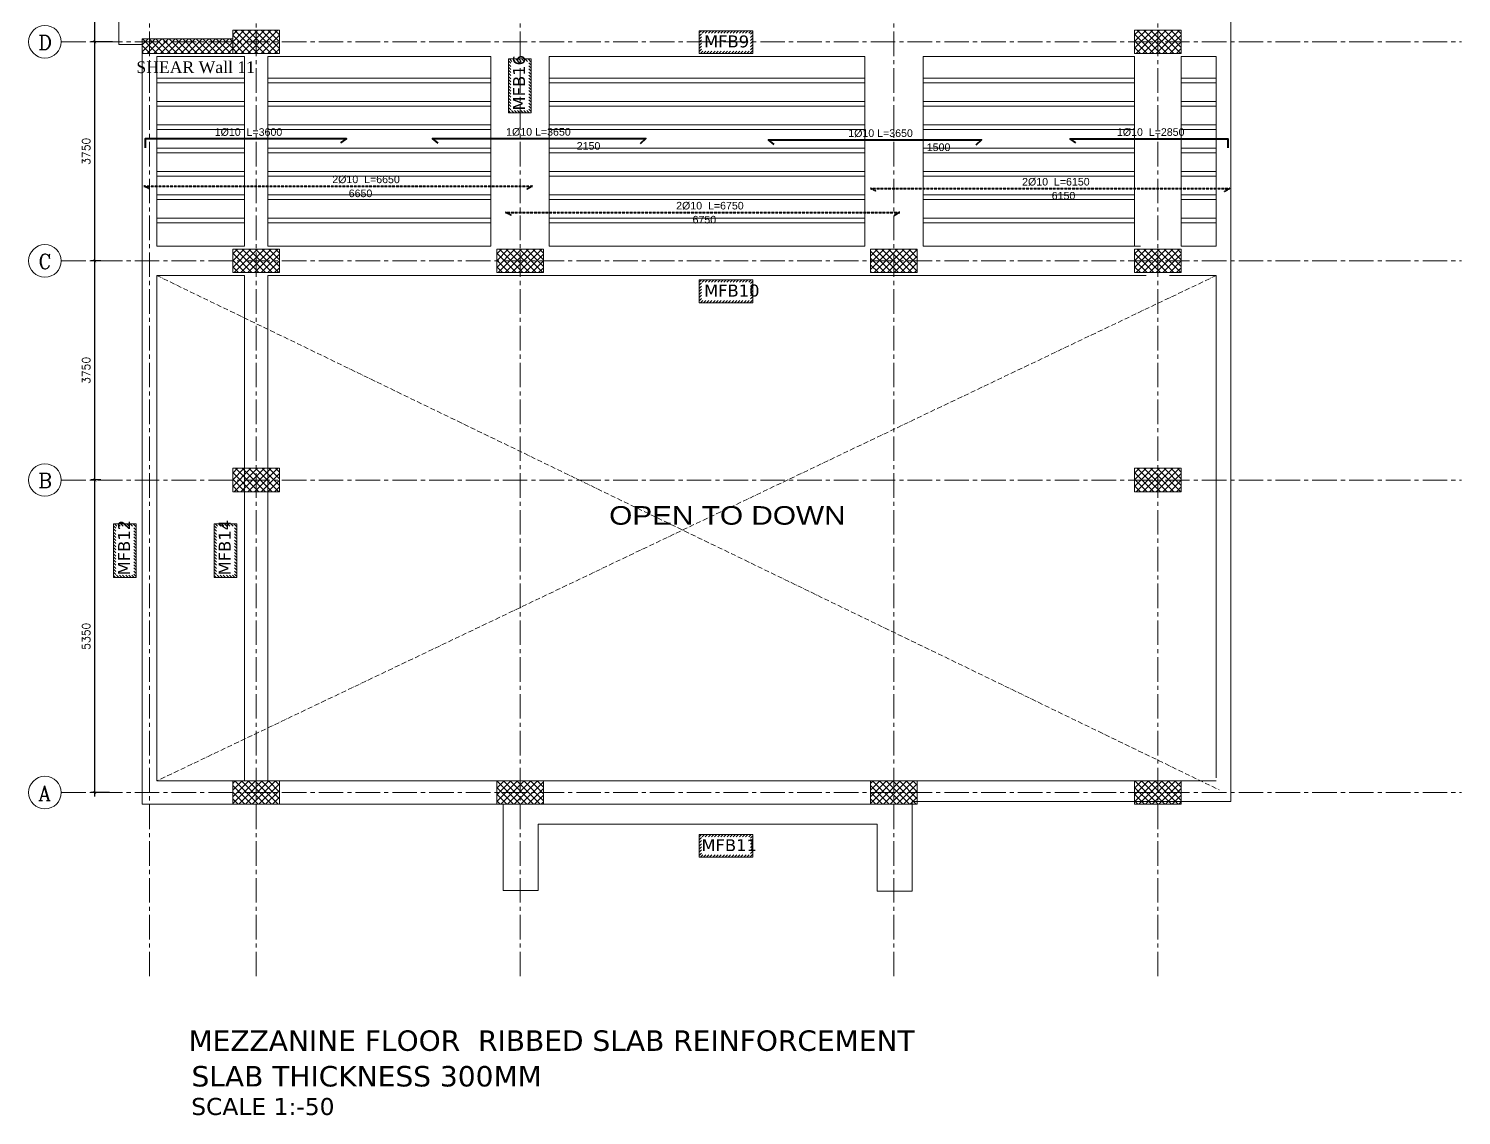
# Model space of a CAD drawing. Header units: inches. Extents: x -26151 to 62940, y -10194 to 246332.
# Drawn here: x 7579 to 10032, y 116364 to 118224 of the extents above; entities that cross this region are included whole.
import ezdxf

# ---------------------------------------------------------------- set-up
doc = ezdxf.new("R2010")
doc.units = ezdxf.units.IN
doc.header["$LTSCALE"] = 0.7
doc.header["$MEASUREMENT"] = 0
for name, pattern in [('ACAD_ISO10W100', [18, 12, -3, 0, -3]), ('CENTER2', [1.125, 0.75, -0.125, 0.125, -0.125]), ('DASHED2', [0.375, 0.25, -0.125])]:
    doc.linetypes.add(name, pattern=pattern)
doc.layers.get('0').update_dxf_attribs({"lineweight": 13})
doc.layers.get('Defpoints').update_dxf_attribs({"lineweight": 5})
for name, color, linetype, lineweight in [('A-text function', 30, 'Continuous', 20), ('axis', 254, 'ACAD_ISO10W100', 9), ('BEAM', 5, 'Continuous', 0), ('COLUMN', 4, 'Continuous', 20), ('dim', 1, 'Continuous', 25), ('hach', 9, 'Continuous', 9), ('hach 1', 254, 'Continuous', 9), ('hatch', 9, 'Continuous', 9), ('TEXT', 3, 'Continuous', 25), ('top renforcment', 7, 'Continuous', 40)]:
    doc.layers.add(name, color=color, linetype=linetype, lineweight=lineweight)
doc.styles.add('100', font='romans.shx', dxfattribs={"height": 13.5})
doc.styles.add('ARIAL', font='BOD_CR.TTF', dxfattribs={"width": 1.2})
doc.styles.add('GENERATED_STYLE_4', font='verdanai.ttf')
doc.styles.add('QW', font='times.ttf', dxfattribs={"height": 15})
doc.styles.add('romanc', font='verdana.ttf', dxfattribs={"height": 250})
doc.styles.get("Standard").update_dxf_attribs({"font": 'arial.ttf', "height": 13})
doc.dimstyles.new('abr100', dxfattribs={"dimtxt": 15, "dimasz": 5, "dimexe": 7, "dimexo": 7, "dimgap": 8, "dimtad": 1, "dimdec": 0, "dimlfac": 10, "dimzin": 4, "dimdsep": 46, "dimtxsty": '100', "dimblk": 'ARCHTICK', "dimcen": 0.09, "dimdle": 7, "dimclrd": 1, "dimclre": 8, "dimclrt": 2, "dimadec": 0, "dimazin": 1, "dimtfac": 1, "dimtdec": 0, "dimtix": 1, "dimtofl": 0, "dimtmove": 0, "dimatfit": 3, "dimldrblk": 'ARCHTICK', "dimfxl": 0, "dimtolj": 1, "dimtzin": 0, "dimlwd": -1, "dimlwe": -1, "dimarcsym": 0})
doc.dimstyles.get("Standard").update_dxf_attribs({"dimtxt": 13, "dimasz": 5, "dimexe": 0.18, "dimexo": 0.0625, "dimgap": 6, "dimtad": 1, "dimdec": 0, "dimlfac": 10, "dimzin": 0, "dimdsep": 46, "dimtxsty": 'Standard', "dimblk": 'ARCHTICK', "dimcen": 0.09, "dimse1": 1, "dimse2": 1, "dimclrd": 1, "dimclre": 7, "dimclrt": 3, "dimadec": 0, "dimazin": 0, "dimtfac": 1, "dimtdec": 0, "dimtix": 1, "dimtofl": 0, "dimtmove": 0, "dimatfit": 3, "dimldrblk": 'ARCHTICK', "dimfxl": 0, "dimtolj": 1, "dimtzin": 0, "dimarcsym": 0})
pattern_1 = [(45, (-454139.948, -142697.6286), (-5.7452426, 5.7452426), []), (135, (-454139.948, -142697.6286), (-5.7452426, -5.7452426), [])]
pattern_2 = [(45, (-454139.948, -142587.6286), (-5.7452426, 5.7452426), []), (135, (-454139.948, -142587.6286), (-5.7452426, -5.7452426), [])]

# ---------------------------------------------------------------- blocks, each defined once
blk = doc.blocks.new('_ArchTick')
at = {"color": 0, "linetype": 'ByBlock', "lineweight": 0, "const_width": 0.15}
blk.add_lwpolyline([(-0.5, -0.5), (0.5, 0.5)], dxfattribs=at)
blk = doc.blocks.new('*D239')
at = {"layer": 'Defpoints', "color": 0, "transparency": 16777216}
for p in [(7692, 117451.1), (7709.3, 117451.1), (7724.3, 116916.1)]:
    blk.add_point(p, dxfattribs=at)
at = {"layer": 'dim', "color": 8, "transparency": 16777216}
for p, q in [((7702.3, 117451.1), (7685, 117451.1)), ((7717.3, 116916.1), (7685, 116916.1))]:
    blk.add_line(p, q, dxfattribs=at)
at = {"layer": 'dim', "color": 1, "transparency": 16777216}
blk.add_line((7692, 116909.1), (7692, 117458.1), dxfattribs=at)
at = {"layer": 'dim', "color": 1, "transparency": 16777216, "xscale": 5, "yscale": 5, "zscale": 5}
for p, rotation in [((7692, 117451.1), 90), ((7692, 116916.1), 270)]:
    blk.add_blockref('_ArchTick', p, dxfattribs=dict(at, rotation=rotation))
at = {"layer": 'dim', "color": 2, "transparency": 16777216, "insert": (7677.2, 117183.6), "char_height": 13.5, "attachment_point": 5, "rotation": 90, "style": '100'}
blk.add_mtext('\\A1;5350', dxfattribs=at)
blk = doc.blocks.new('*D240')
at = {"layer": 'Defpoints', "color": 0, "transparency": 16777216}
for p in [(7692, 117826.1), (7709.3, 117826.1), (7709.3, 117451.1)]:
    blk.add_point(p, dxfattribs=at)
at = {"layer": 'dim', "color": 8, "transparency": 16777216}
for p, q in [((7702.3, 117826.1), (7685, 117826.1)), ((7702.3, 117451.1), (7685, 117451.1))]:
    blk.add_line(p, q, dxfattribs=at)
at = {"layer": 'dim', "color": 1, "transparency": 16777216}
blk.add_line((7692, 117444.1), (7692, 117833.1), dxfattribs=at)
at = {"layer": 'dim', "color": 1, "transparency": 16777216, "xscale": 5, "yscale": 5, "zscale": 5}
for p, rotation in [((7692, 117826.1), 90), ((7692, 117451.1), 270)]:
    blk.add_blockref('_ArchTick', p, dxfattribs=dict(at, rotation=rotation))
at = {"layer": 'dim', "color": 2, "transparency": 16777216, "insert": (7677.2, 117638.6), "char_height": 13.5, "attachment_point": 5, "rotation": 90, "style": '100'}
blk.add_mtext('\\A1;3750', dxfattribs=at)
blk = doc.blocks.new('*D241')
at = {"layer": 'Defpoints', "color": 0, "transparency": 16777216}
for p in [(7692, 118201.1), (7729.2, 118201.1), (7709.3, 117826.1)]:
    blk.add_point(p, dxfattribs=at)
at = {"layer": 'dim', "color": 1, "transparency": 16777216}
blk.add_line((7692, 117819.1), (7692, 118208.1), dxfattribs=at)
at = {"layer": 'dim', "color": 8, "transparency": 16777216}
for p, q in [((7722.2, 118201.1), (7685, 118201.1)), ((7702.3, 117826.1), (7685, 117826.1))]:
    blk.add_line(p, q, dxfattribs=at)
at = {"layer": 'dim', "color": 1, "transparency": 16777216, "xscale": 5, "yscale": 5, "zscale": 5}
for p, rotation in [((7692, 118201.1), 90), ((7692, 117826.1), 270)]:
    blk.add_blockref('_ArchTick', p, dxfattribs=dict(at, rotation=rotation))
at = {"layer": 'dim', "color": 2, "transparency": 16777216, "insert": (7677.2, 118013.6), "char_height": 13.5, "attachment_point": 5, "rotation": 90, "style": '100'}
blk.add_mtext('\\A1;3750', dxfattribs=at)
blk = doc.blocks.new('*D242')
at = {"layer": 'Defpoints', "color": 0, "transparency": 16777216}
for p in [(7692, 118601.1), (7729.2, 118601.1), (7729.2, 118201.1)]:
    blk.add_point(p, dxfattribs=at)
at = {"layer": 'dim', "color": 8, "transparency": 16777216}
for p, q in [((7722.2, 118601.1), (7685, 118601.1)), ((7722.2, 118201.1), (7685, 118201.1))]:
    blk.add_line(p, q, dxfattribs=at)
at = {"layer": 'dim', "color": 1, "transparency": 16777216}
blk.add_line((7692, 118194.1), (7692, 118608.1), dxfattribs=at)
at = {"layer": 'dim', "color": 1, "transparency": 16777216, "xscale": 5, "yscale": 5, "zscale": 5}
for p, rotation in [((7692, 118601.1), 90), ((7692, 118201.1), 270)]:
    blk.add_blockref('_ArchTick', p, dxfattribs=dict(at, rotation=rotation))
at = {"layer": 'dim', "color": 2, "transparency": 16777216, "insert": (7677.2, 118401.1), "char_height": 13.5, "attachment_point": 5, "rotation": 90, "style": '100'}
blk.add_mtext('\\A1;4000', dxfattribs=at)
blk = doc.blocks.new('*D292')
at = {"layer": 'Defpoints', "color": 0, "transparency": 16777216}
for p in [(7776.2, 117929, -19467.6), (8441.2, 117929, -59863), (8441.2, 117929)]:
    blk.add_point(p, dxfattribs=at)
at = {"layer": 'TEXT', "color": 3, "transparency": 16777216, "insert": (8147, 117941.6), "char_height": 13, "attachment_point": 5}
blk.add_mtext('\\A1;6650', dxfattribs=at)
blk = doc.blocks.new('*D293')
at = {"layer": 'Defpoints', "color": 0, "transparency": 16777216}
for p in [(7776.2, 117954.1), (8441.2, 117954.1, -19467.6), (8441.2, 117952.4)]:
    blk.add_point(p, dxfattribs=at)
at = {"layer": 'TEXT', "color": 3, "transparency": 16777216, "insert": (8156.5, 117965.4), "char_height": 13, "attachment_point": 5}
blk.add_mtext('\\A1;2%%C10  L=6650', dxfattribs=at)
blk = doc.blocks.new('*D294')
at = {"layer": 'Defpoints', "color": 0, "transparency": 16777216}
for p in [(8395.2, 117884, -19467.6), (9070.2, 117884, -59863), (9070.2, 117884)]:
    blk.add_point(p, dxfattribs=at)
at = {"layer": 'TEXT', "color": 3, "transparency": 16777216, "insert": (8735.7, 117896.6), "char_height": 13, "attachment_point": 5}
blk.add_mtext('\\A1;6750', dxfattribs=at)
blk = doc.blocks.new('*D295')
at = {"layer": 'Defpoints', "color": 0, "transparency": 16777216}
for p in [(8395.2, 117909.1), (9070.2, 117909.1, -19467.6), (9070.2, 117907.4)]:
    blk.add_point(p, dxfattribs=at)
at = {"layer": 'TEXT', "color": 3, "transparency": 16777216, "insert": (8745.2, 117920.4), "char_height": 13, "attachment_point": 5}
blk.add_mtext('\\A1;2%%C10  L=6750', dxfattribs=at)
blk = doc.blocks.new('*D296')
at = {"layer": 'Defpoints', "color": 0, "transparency": 16777216}
for p in [(9020.2, 117924.9, -19467.6), (9635.2, 117924.9, -79330.7), (9635.2, 117924.9)]:
    blk.add_point(p, dxfattribs=at)
at = {"layer": 'TEXT', "color": 3, "transparency": 16777216, "insert": (9350.6, 117937.5), "char_height": 13, "attachment_point": 5}
blk.add_mtext('\\A1;6150', dxfattribs=at)
blk = doc.blocks.new('*D297')
at = {"layer": 'Defpoints', "color": 0, "transparency": 16777216}
for p in [(9020.2, 117950), (9635.2, 117950, -38935.3), (9635.2, 117948.3)]:
    blk.add_point(p, dxfattribs=at)
at = {"layer": 'TEXT', "color": 3, "transparency": 16777216, "insert": (9337.5, 117961.3), "char_height": 13, "attachment_point": 5}
blk.add_mtext('\\A1;2%%C10  L=6150', dxfattribs=at)
blk = doc.blocks.new('*D298')
at = {"layer": 'Defpoints', "color": 0, "transparency": 16777216}
for p in [(8420.2, 118010.2, -26473), (8635.2, 118010.2, -40395.4), (8635.2, 118010.2)]:
    blk.add_point(p, dxfattribs=at)
at = {"layer": 'TEXT', "color": 3, "transparency": 16777216, "insert": (8537.4, 118022.8), "char_height": 13, "attachment_point": 5}
blk.add_mtext('\\A1;2150', dxfattribs=at)
blk = doc.blocks.new('*D299')
at = {"layer": 'Defpoints', "color": 0, "transparency": 16777216}
for p in [(8270.2, 118035.4), (8635.2, 118035.4), (8635.2, 118033.7)]:
    blk.add_point(p, dxfattribs=at)
at = {"layer": 'TEXT', "color": 3, "transparency": 16777216, "insert": (8451.6, 118046.7), "char_height": 13, "attachment_point": 5}
blk.add_mtext('\\A1;1%%C10 L=3650', dxfattribs=at)
blk = doc.blocks.new('*D300')
at = {"layer": 'Defpoints', "color": 0, "transparency": 16777216}
for p in [(9060.2, 118008, -26473), (9210.2, 118008, -40395.4), (9210.2, 118008)]:
    blk.add_point(p, dxfattribs=at)
at = {"layer": 'TEXT', "color": 3, "transparency": 16777216, "insert": (9136.7, 118020.6), "char_height": 13, "attachment_point": 5}
blk.add_mtext('\\A1;1500', dxfattribs=at)
blk = doc.blocks.new('*D301')
at = {"layer": 'Defpoints', "color": 0, "transparency": 16777216}
for p in [(8845.2, 118033.2), (9210.2, 118033.2), (9210.2, 118031.5)]:
    blk.add_point(p, dxfattribs=at)
at = {"layer": 'TEXT', "color": 3, "transparency": 16777216, "insert": (9037.4, 118044.5), "char_height": 13, "attachment_point": 5}
blk.add_mtext('\\A1;1%%C10 L=3650', dxfattribs=at)
blk = doc.blocks.new('*D302')
at = {"layer": 'Defpoints', "color": 0, "transparency": 16777216}
for p in [(7763.2, 118035.1), (7763.2, 118033.4), (8123.2, 118035.1, 13009.9)]:
    blk.add_point(p, dxfattribs=at)
at = {"layer": 'TEXT', "color": 3, "transparency": 16777216, "insert": (7955.2, 118046.4), "char_height": 13, "attachment_point": 5}
blk.add_mtext('\\A1;1%%C10  L=3600', dxfattribs=at)
blk = doc.blocks.new('*D303')
at = {"layer": 'Defpoints', "color": 0, "transparency": 16777216}
for p in [(9362, 118035.1, 13009.9), (9647.1, 118035.1), (9647.1, 118033.4)]:
    blk.add_point(p, dxfattribs=at)
at = {"layer": 'TEXT', "color": 3, "transparency": 16777216, "insert": (9499.9, 118046.4), "char_height": 13, "attachment_point": 5}
blk.add_mtext('\\A1;1%%C10  L=2850', dxfattribs=at)

msp = doc.modelspace()

# ---------------------------------------------------------------- hatches: boundary and pattern name
at = {"layer": 'hach 1', "linetype": 'ByBlock'}
h = msp.add_hatch(dxfattribs=at)
h.set_pattern_fill('ANSI31', color=256, scale=30, style=0)
h.set_pattern_definition([(45, (21184.29, -1458.18), (-2.65165043, 2.65165043), [])])
h.paths.add_polyline_path([(8818.84, 118219.99), (8726.89, 118219.99), (8726.89, 118180.99), (8818.84, 118180.99)])
h.paths.add_polyline_path([(8814.84, 118215.99), (8814.84, 118184.99), (8730.89, 118184.99), (8730.89, 118215.99)], flags=16)
h = msp.add_hatch(dxfattribs=at)
h.set_pattern_fill('ANSI31', color=256, scale=30, angle=90, style=0)
h.set_pattern_definition([(135, (128078.3274, 130537.111), (-2.65165043, -2.65165043), [])])
h.paths.add_polyline_path([(8400.16, 118171.66), (8400.16, 118079.71), (8439.16, 118079.71), (8439.16, 118171.66)])
h.paths.add_polyline_path([(8404.16, 118167.66), (8435.16, 118167.66), (8435.16, 118083.71), (8404.16, 118083.71)], flags=16)
h = msp.add_hatch(dxfattribs=at)
h.set_pattern_fill('ANSI31', color=256, scale=30, style=0)
h.set_pattern_definition([(45, (21184.29, -1884.658), (-2.65165043, 2.65165043), [])])
h.paths.add_polyline_path([(8818.84, 117793.51), (8726.89, 117793.51), (8726.89, 117754.51), (8818.84, 117754.51)])
h.paths.add_polyline_path([(8814.84, 117789.51), (8814.84, 117758.51), (8730.89, 117758.51), (8730.89, 117789.51)], flags=16)
h = msp.add_hatch(dxfattribs=at)
h.set_pattern_fill('ANSI31', color=256, scale=30, angle=90, style=0)
h.set_pattern_definition([(135, (127402.071, 129741.3854), (-2.65165043, -2.65165043), [])])
h.paths.add_polyline_path([(7723.9, 117375.93), (7723.9, 117283.99), (7762.9, 117283.99), (7762.9, 117375.93)])
h.paths.add_polyline_path([(7727.9, 117371.93), (7758.9, 117371.93), (7758.9, 117287.99), (7727.9, 117287.99)], flags=16)
h = msp.add_hatch(dxfattribs=at)
h.set_pattern_fill('ANSI31', color=256, scale=30, angle=90, style=0)
h.set_pattern_definition([(135, (127574.4088, 129741.3854), (-2.65165043, -2.65165043), [])])
h.paths.add_polyline_path([(7896.24, 117375.93), (7896.24, 117283.99), (7935.24, 117283.99), (7935.24, 117375.93)])
h.paths.add_polyline_path([(7900.24, 117371.93), (7931.24, 117371.93), (7931.24, 117287.99), (7900.24, 117287.99)], flags=16)
h = msp.add_hatch(dxfattribs=at)
h.set_pattern_fill('ANSI31', color=256, scale=30, style=0)
h.set_pattern_definition([(45, (21184.29, -2833.9026), (-2.65165043, 2.65165043), [])])
h.paths.add_polyline_path([(8818.84, 116844.27), (8726.89, 116844.27), (8726.89, 116805.27), (8818.84, 116805.27)])
h.paths.add_polyline_path([(8814.84, 116840.27), (8814.84, 116809.27), (8730.89, 116809.27), (8730.89, 116840.27)], flags=16)
at = {"layer": 'hatch', "ltscale": 0.5}
h = msp.add_hatch(dxfattribs=at)
h.set_pattern_fill('NET', color=256, scale=65, angle=45, style=0)
h.set_pattern_definition([(45, (-388815.448, -128534.149), (-5.7452426, 5.7452426), []), (135, (-388815.448, -128534.149), (-5.7452426, -5.7452426), [])])
edge = h.paths.add_edge_path()
edge.add_line((7928.24, 118181.08), (7773.24, 118181.08))
edge.add_line((7773.24, 118181.08), (7773.24, 118206.08))
edge.add_line((7773.24, 118206.08), (7928.24, 118206.08))
h = msp.add_hatch(dxfattribs=at)
h.set_pattern_fill('NET', color=256, scale=65, angle=45, style=0)
h.set_pattern_definition([(45, (-388815.448, -128534.149), (-5.7452426, 5.7452426), []), (135, (-388815.448, -128534.149), (-5.7452426, -5.7452426), [])])
h.paths.add_polyline_path([(7928.24, 118221.08), (8008.24, 118221.08), (8008.24, 118181.08), (7928.24, 118181.08)])
h = msp.add_hatch(dxfattribs=at)
h.set_pattern_fill('NET', color=256, scale=65, angle=45, style=0)
h.set_pattern_definition([(45, (-453047.948, -142212.6286), (-5.7452426, 5.7452426), []), (135, (-453047.948, -142212.6286), (-5.7452426, -5.7452426), [])])
h.paths.add_polyline_path([(9472.24, 118221.08), (9552.24, 118221.08), (9552.24, 118181.08), (9472.24, 118181.08)])
h = msp.add_hatch(dxfattribs=at)
h.set_pattern_fill('NET', color=256, scale=65, angle=45, style=0)
h.set_pattern_definition([(45, (-454591.948, -142587.6286), (-5.7452426, 5.7452426), []), (135, (-454591.948, -142587.6286), (-5.7452426, -5.7452426), [])])
h.paths.add_polyline_path([(7928.24, 117846.08), (8008.24, 117846.08), (8008.24, 117806.08), (7928.24, 117806.08)])
h = msp.add_hatch(dxfattribs=at)
h.set_pattern_fill('NET', color=256, scale=65, angle=45, style=0)
h.set_pattern_definition(pattern_2)
h.paths.add_polyline_path([(8380.24, 117846.08), (8460.24, 117846.08), (8460.24, 117806.08), (8380.24, 117806.08)])
h = msp.add_hatch(dxfattribs=at)
h.set_pattern_fill('NET', color=256, scale=65, angle=45, style=0)
h.set_pattern_definition(pattern_2)
h.paths.add_polyline_path([(9020.24, 117846.08), (9100.24, 117846.08), (9100.24, 117806.08), (9020.24, 117806.08)])
h = msp.add_hatch(dxfattribs=at)
h.set_pattern_fill('NET', color=256, scale=65, angle=45, style=0)
h.set_pattern_definition([(45, (-453047.948, -142587.6286), (-5.7452426, 5.7452426), []), (135, (-453047.948, -142587.6286), (-5.7452426, -5.7452426), [])])
h.paths.add_polyline_path([(9472.24, 117846.08), (9552.24, 117846.08), (9552.24, 117806.08), (9472.24, 117806.08)])
h = msp.add_hatch(dxfattribs=at)
h.set_pattern_fill('NET', color=256, scale=65, angle=45, style=0)
h.set_pattern_definition([(45, (-454591.948, -142962.6286), (-5.7452426, 5.7452426), []), (135, (-454591.948, -142962.6286), (-5.7452426, -5.7452426), [])])
h.paths.add_polyline_path([(7928.24, 117471.08), (8008.24, 117471.08), (8008.24, 117431.08), (7928.24, 117431.08)])
h = msp.add_hatch(dxfattribs=at)
h.set_pattern_fill('NET', color=256, scale=65, angle=45, style=0)
h.set_pattern_definition([(45, (-453047.948, -142962.6286), (-5.7452426, 5.7452426), []), (135, (-453047.948, -142962.6286), (-5.7452426, -5.7452426), [])])
h.paths.add_polyline_path([(9472.24, 117471.08), (9552.24, 117471.08), (9552.24, 117431.08), (9472.24, 117431.08)])
h = msp.add_hatch(dxfattribs=at)
h.set_pattern_fill('NET', color=256, scale=65, angle=45, style=0)
h.set_pattern_definition([(45, (-454151.948, -142697.6286), (-5.7452426, 5.7452426), []), (135, (-454151.948, -142697.6286), (-5.7452426, -5.7452426), [])])
h.paths.add_polyline_path([(7928.24, 116936.08), (8008.24, 116936.08), (8008.24, 116896.08), (7928.24, 116896.08)])
h = msp.add_hatch(dxfattribs=at)
h.set_pattern_fill('NET', color=256, scale=65, angle=45, style=0)
h.set_pattern_definition(pattern_1)
h.paths.add_polyline_path([(8380.24, 116936.08), (8460.24, 116936.08), (8460.24, 116896.08), (8380.24, 116896.08)])
h = msp.add_hatch(dxfattribs=at)
h.set_pattern_fill('NET', color=256, scale=65, angle=45, style=0)
h.set_pattern_definition(pattern_1)
h.paths.add_polyline_path([(9020.24, 116936.08), (9100.24, 116936.08), (9100.24, 116896.08), (9020.24, 116896.08)])
h = msp.add_hatch(dxfattribs=at)
h.set_pattern_fill('NET', color=256, scale=65, angle=45, style=0)
h.set_pattern_definition([(45, (-454127.948, -142697.6286), (-5.7452426, 5.7452426), []), (135, (-454127.948, -142697.6286), (-5.7452426, -5.7452426), [])])
h.paths.add_polyline_path([(9472.24, 116936.08), (9552.24, 116936.08), (9552.24, 116896.08), (9472.24, 116896.08)])

# ---------------------------------------------------------------- linework, layer by layer
at = {"lineweight": 20}
for centre in [(7606.69, 118201.08), (7606.69, 117826.08), (7606.69, 117451.08), (7606.69, 116916.08)]:
    msp.add_ellipse(centre, major_axis=(-0.02, 27.86), ratio=1, start_param=4.7118466, end_param=10.9950319, dxfattribs=at)
at = {"layer": 'axis', "linetype": 'CENTER2', "ltscale": 80}
for p, q in [((7785.74, 116601.69), (7785.74, 119991.98)), ((7968.24, 116601.69), (7968.24, 119991.98)), ((8420.24, 116601.69), (8420.24, 119991.98)), ((9060.24, 116601.69), (9060.24, 119991.98)), ((9512.24, 116601.69), (9512.24, 119991.98)), ((7634.55, 118201.08), (10031.71, 118201.08)), ((7634.55, 117826.08), (10031.71, 117826.08)), ((7634.55, 117451.08), (10031.71, 117451.08)), ((7634.55, 116916.08), (10031.71, 116916.08))]:
    msp.add_line(p, q, dxfattribs=at)
at = {"layer": 'axis'}
for p, q in [((7798.24, 117801.08), (9617.01, 116920.76)), ((9612.01, 117801.08), (7798.24, 116936.08))]:
    msp.add_line(p, q, dxfattribs=at)
at = {"layer": 'BEAM', "linetype": 'Continuous'}
for p, q in [((7798.24, 117851.08), (7798.24, 118176.08)), ((7798.24, 118176.08), (7948.24, 118176.08)), ((7948.24, 118176.08), (7948.24, 117851.08)), ((7988.24, 118176.08), (7988.24, 117851.08)), ((7988.24, 118176.08), (8370.24, 118176.08)), ((8370.24, 117851.08), (8370.24, 118176.08)), ((8470.24, 117851.08), (8470.24, 118176.08)), ((8470.24, 118176.08), (9010.24, 118176.08)), ((9010.24, 118176.08), (9010.24, 117851.08)), ((9110.24, 118176.08), (9110.24, 117851.08)), ((9110.24, 118176.08), (9472.24, 118176.08)), ((9472.24, 117851.08), (9472.24, 118176.08)), ((9552.24, 117851.08), (9552.24, 118176.08)), ((9552.24, 118176.08), (9612.01, 118176.08)), ((9612.01, 118176.08), (9612.01, 117851.08)), ((7798.24, 117851.08), (7948.24, 117851.08)), ((7988.24, 117851.08), (8370.24, 117851.08)), ((8470.24, 117851.08), (9010.24, 117851.08)), ((9110.24, 117851.08), (9482.24, 117851.08)), ((9552.24, 117851.08), (9612.01, 117851.08)), ((7798.24, 117801.08), (7948.24, 117801.08)), ((7798.24, 117451.08), (7798.24, 117801.08)), ((7948.24, 117801.08), (7948.24, 116936.08)), ((7988.24, 117801.08), (8420.24, 117801.08)), ((7988.24, 117801.08), (7988.24, 116936.08)), ((8420.24, 117801.08), (9060.24, 117801.08)), ((9060.24, 117801.08), (9492.24, 117801.08)), ((9532.24, 117801.08), (9612.01, 117801.08)), ((9612.01, 117801.08), (9612.01, 117451.08)), ((7798.24, 116936.08), (7798.24, 117451.08)), ((9612.01, 117451.08), (9612.01, 116941.08)), ((7798.24, 116936.08), (9612.01, 116936.08)), ((8460.24, 116896.08), (9020.24, 116896.08))]:
    msp.add_line(p, q, dxfattribs=at)
at = {"layer": 'COLUMN'}
msp.add_lwpolyline([(7928.24, 118181.08), (7773.24, 118181.08), (7773.24, 118206.08), (7928.24, 118206.08)], dxfattribs=at)
for points in [[(7928.24, 118221.08), (8008.24, 118221.08), (8008.24, 118181.08), (7928.24, 118181.08)], [(7928.24, 118221.08), (8008.24, 118221.08), (8008.24, 118181.08), (7928.24, 118181.08)], [(9472.24, 118221.08), (9552.24, 118221.08), (9552.24, 118181.08), (9472.24, 118181.08)], [(7928.24, 117846.08), (8008.24, 117846.08), (8008.24, 117806.08), (7928.24, 117806.08)], [(8380.24, 117846.08), (8460.24, 117846.08), (8460.24, 117806.08), (8380.24, 117806.08)], [(9020.24, 117846.08), (9100.24, 117846.08), (9100.24, 117806.08), (9020.24, 117806.08)], [(9472.24, 117846.08), (9552.24, 117846.08), (9552.24, 117806.08), (9472.24, 117806.08)], [(7928.24, 117471.08), (8008.24, 117471.08), (8008.24, 117431.08), (7928.24, 117431.08)], [(9472.24, 117471.08), (9552.24, 117471.08), (9552.24, 117431.08), (9472.24, 117431.08)], [(7928.24, 116936.08), (8008.24, 116936.08), (8008.24, 116896.08), (7928.24, 116896.08)], [(7928.24, 116936.08), (8008.24, 116936.08), (8008.24, 116896.08), (7928.24, 116896.08)], [(8380.24, 116936.08), (8460.24, 116936.08), (8460.24, 116896.08), (8380.24, 116896.08)], [(9020.24, 116936.08), (9100.24, 116936.08), (9100.24, 116896.08), (9020.24, 116896.08)], [(9472.24, 116936.08), (9552.24, 116936.08), (9552.24, 116896.08), (9472.24, 116896.08)]]:
    msp.add_lwpolyline(points, close=True, dxfattribs=at)
at = {"layer": 'hach', "linetype": 'ByBlock'}
for p, q in [((7948.24, 118139.08), (7798.24, 118139.08)), ((7948.24, 118131.08), (7798.24, 118131.08)), ((8370.24, 118139.08), (7988.24, 118139.08)), ((8370.24, 118131.08), (7988.24, 118131.08)), ((9010.24, 118139.08), (8470.24, 118139.08)), ((9010.24, 118131.08), (8470.24, 118131.08)), ((9472.24, 118139.08), (9110.24, 118139.08)), ((9472.24, 118131.08), (9110.24, 118131.08)), ((9612.01, 118139.08), (9552.24, 118139.08)), ((9612.01, 118131.08), (9552.24, 118131.08)), ((7948.24, 118099.08), (7798.24, 118099.08)), ((7948.24, 118091.08), (7798.24, 118091.08)), ((8370.24, 118099.08), (7988.24, 118099.08)), ((8370.24, 118091.08), (7988.24, 118091.08)), ((9010.24, 118099.08), (8470.24, 118099.08)), ((9010.24, 118091.08), (8470.24, 118091.08)), ((9472.24, 118099.08), (9110.24, 118099.08)), ((9472.24, 118091.08), (9110.24, 118091.08)), ((9612.01, 118099.08), (9552.24, 118099.08)), ((9612.01, 118091.08), (9552.24, 118091.08)), ((7948.24, 118059.08), (7798.24, 118059.08)), ((8370.24, 118059.08), (7988.24, 118059.08)), ((9010.24, 118059.08), (8470.24, 118059.08)), ((9472.24, 118059.08), (9110.24, 118059.08)), ((9612.01, 118059.08), (9552.24, 118059.08)), ((7948.24, 118051.08), (7798.24, 118051.08)), ((8370.24, 118051.08), (7988.24, 118051.08)), ((9010.24, 118051.08), (8470.24, 118051.08)), ((9472.24, 118051.08), (9110.24, 118051.08)), ((9612.01, 118051.08), (9552.24, 118051.08)), ((7948.24, 118019.08), (7798.24, 118019.08)), ((7948.24, 118011.08), (7798.24, 118011.08)), ((8370.24, 118019.08), (7988.24, 118019.08)), ((8370.24, 118011.08), (7988.24, 118011.08)), ((9010.24, 118019.08), (8470.24, 118019.08)), ((9010.24, 118011.08), (8470.24, 118011.08)), ((9472.24, 118019.08), (9110.24, 118019.08)), ((9472.24, 118011.08), (9110.24, 118011.08)), ((9612.01, 118019.08), (9552.24, 118019.08)), ((9612.01, 118011.08), (9552.24, 118011.08)), ((7948.24, 117979.08), (7798.24, 117979.08)), ((7948.24, 117971.08), (7798.24, 117971.08)), ((8370.24, 117979.08), (7988.24, 117979.08)), ((8370.24, 117971.08), (7988.24, 117971.08)), ((9010.24, 117979.08), (8470.24, 117979.08)), ((9010.24, 117971.08), (8470.24, 117971.08)), ((9472.24, 117979.08), (9110.24, 117979.08)), ((9472.24, 117971.08), (9110.24, 117971.08)), ((9612.01, 117979.08), (9552.24, 117979.08)), ((9612.01, 117971.08), (9552.24, 117971.08)), ((7948.24, 117939.08), (7798.24, 117939.08)), ((8370.24, 117939.08), (7988.24, 117939.08)), ((9010.24, 117939.08), (8470.24, 117939.08)), ((9472.24, 117939.08), (9110.24, 117939.08)), ((9612.01, 117939.08), (9552.24, 117939.08)), ((7948.24, 117931.08), (7798.24, 117931.08)), ((8370.24, 117931.08), (7988.24, 117931.08)), ((9010.24, 117931.08), (8470.24, 117931.08)), ((9472.24, 117931.08), (9110.24, 117931.08)), ((9612.01, 117931.08), (9552.24, 117931.08)), ((7948.24, 117899.08), (7798.24, 117899.08)), ((7948.24, 117891.08), (7798.24, 117891.08)), ((8370.24, 117899.08), (7988.24, 117899.08)), ((8370.24, 117891.08), (7988.24, 117891.08)), ((9010.24, 117899.08), (8470.24, 117899.08)), ((9010.24, 117891.08), (8470.24, 117891.08)), ((9472.24, 117899.08), (9110.24, 117899.08)), ((9472.24, 117891.08), (9110.24, 117891.08)), ((9612.01, 117899.08), (9552.24, 117899.08)), ((9612.01, 117891.08), (9552.24, 117891.08))]:
    msp.add_line(p, q, dxfattribs=at)
at = {"layer": 'hach', "color": 2, "linetype": 'ByBlock'}
msp.add_lwpolyline([(8391.21, 116748.24), (8391.21, 116896.1), (7773.3, 116896.1), (7773.3, 118196.64), (7733.3, 118196.64), (7733.3, 118616.34), (7773.24, 118616.34), (7773.36, 119851.27), (9865.69, 119851.27), (9995.42, 119090.81), (9637.01, 119090.81), (9637.01, 116900.78), (9091.53, 116900.78), (9091.53, 116747.24), (9031.53, 116747.24), (9031.53, 116862.01), (8451.21, 116862.01), (8451.21, 116748.24), (8391.21, 116748.24), (8391.21, 116748.24)], dxfattribs=at)
at = {"layer": 'hach 1', "linetype": 'ByBlock'}
for points in [[(8726.89, 118219.99), (8818.84, 118219.99), (8818.84, 118180.99), (8726.89, 118180.99)], [(8400.16, 118079.71), (8400.16, 118171.66), (8439.16, 118171.66), (8439.16, 118079.71)], [(8726.89, 117793.51), (8818.84, 117793.51), (8818.84, 117754.51), (8726.89, 117754.51)], [(7723.9, 117283.99), (7723.9, 117375.93), (7762.9, 117375.93), (7762.9, 117283.99)], [(7896.24, 117283.99), (7896.24, 117375.93), (7935.24, 117375.93), (7935.24, 117283.99)], [(8726.89, 116844.27), (8818.84, 116844.27), (8818.84, 116805.27), (8726.89, 116805.27)]]:
    msp.add_lwpolyline(points, close=True, dxfattribs=at)
at = {"layer": 'top renforcment', "color": 3, "elevation": -13009.85}
for points in [[(8113.51, 118028.38), (8123.25, 118035.18), (7778.21, 118035.17), (7778.21, 118019.38)], [(8279.99, 118027.53), (8270.25, 118035.4), (8635.25, 118035.4), (8625.51, 118026.52)], [(8854.99, 118025.32), (8845.25, 118033.18), (9210.25, 118033.19), (9200.51, 118024.3)], [(9371.77, 118028.38), (9362.03, 118035.18), (9632.06, 118035.17), (9632.06, 118019.38)]]:
    msp.add_lwpolyline(points, dxfattribs=at)
at = {"layer": 'top renforcment', "color": 4, "linetype": 'DASHED2', "ltscale": 2, "elevation": -5909.18}
for points in [[(7785.96, 117949.36), (7776.22, 117954.17), (8441.25, 117954.17), (8431.5, 117948.35)], [(9029.95, 117945.26), (9020.21, 117950.06), (9635.25, 117950.06), (9625.5, 117944.25)], [(8404.95, 117904.36), (8395.21, 117909.16), (9070.24, 117909.17), (9060.5, 117903.35)]]:
    msp.add_lwpolyline(points, dxfattribs=at)

# ---------------------------------------------------------------- texts
at = {"layer": 'A-text function', "insert": (8572.68, 117406.33), "char_height": 31.752, "width": 961.9348, "attachment_point": 1, "style": 'ARIAL'}
msp.add_mtext('OPEN TO DOWN', dxfattribs=at)
at = {"layer": 'TEXT', "color": 2, "style": 'romanc'}
for s, p in [('MFB9', (8735.09, 118191.55)), ('MFB10', (8735.09, 117765.08)), ('MFB11', (8730.66, 116815.83))]:
    msp.add_text(s, height=20.4, dxfattribs=at).set_placement(p)
at = {"layer": 'TEXT', "color": 7}
for s, height, style, p in [('SHEAR Wall 11', 20, 'QW', (7763.24, 118147.66)), ('SCALE 1:-50', 29.1666, 'romanc', (7857.16, 116364.21))]:
    msp.add_text(s, height=height, dxfattribs=dict(at, style=style)).set_placement(p)
at = {"layer": 'TEXT', "color": 2, "style": 'romanc'}
for s, p in [('MFB16', (8428.59, 118083.48)), ('MFB12', (7752.34, 117287.76)), ('MFB14', (7924.67, 117287.76))]:
    msp.add_text(s, height=20.4, rotation=90, dxfattribs=at).set_placement(p)
at = {"layer": 'TEXT', "style": 'romanc'}
for s, p in [('MEZZANINE FLOOR  RIBBED SLAB REINFORCEMENT  ', (7852.4, 116474.03)), (' SLAB THICKNESS 300MM', (7842.38, 116413.07))]:
    msp.add_text(s, height=35, dxfattribs=at).set_placement(p)
at = {"layer": 'TEXT', "char_height": 25, "attachment_point": 1, "style": 'GENERATED_STYLE_4'}
for s, insert in [('{\\Fromanc|c0;D}', (7595.23, 118212.59)), ('{\\Fromanc|c0;C}', (7595.23, 117837.59)), ('{\\Fromanc|c0;B}', (7595.23, 117462.59)), ('{\\Fromanc|c0;A}', (7595.23, 116927.59))]:
    msp.add_mtext(s, dxfattribs=dict(at, insert=insert))

# ---------------------------------------------------------------- dimensions: what is measured, and where the dimension line sits
at = {"layer": 'dim'}
for base, p1, p2, picture, middle in [((7691.96, 118601.08), (7729.17, 118201.08), (7729.17, 118601.08), '*D242', (7677.21, 118401.08)), ((7691.96, 118201.08), (7709.26, 117826.08), (7729.17, 118201.08), '*D241', (7677.21, 118013.58)), ((7691.96, 117826.08), (7709.26, 117451.08), (7709.26, 117826.08), '*D240', (7677.21, 117638.58)), ((7691.96, 117451.08), (7724.32, 116916.08), (7709.26, 117451.08), '*D239', (7677.21, 117183.58))]:
    dim = msp.add_linear_dim(base=base, p1=p1, p2=p2, angle=90, dimstyle='abr100', dxfattribs=at)
    dim.commit()
    dim.dimension.update_dxf_attribs({"geometry": picture, "text_midpoint": middle})
at = {"layer": 'TEXT'}
dim = msp.add_linear_dim(base=(7763.21, 118033.45), p1=(8123.25, 118035.14, 13009.85), p2=(7763.21, 118035.14), angle=180, text='1%%C10  L=<>', dimstyle='Standard', override={"dimsd1": 1, "dimsd2": 1, "dimfxl": 0.1, "dimfxlon": 1}, dxfattribs=at)
dim.commit()
dim.dimension.update_dxf_attribs({"geometry": '*D302', "text_midpoint": (7955.24, 118033.45), "dimtype": 160})
for base, p1, p2, text, picture, middle in [((8635.25, 118033.67), (8270.25, 118035.37), (8635.25, 118035.37), '1%%C10 L=<>', '*D299', (8451.63, 118033.67)), ((9210.25, 118031.46), (8845.25, 118033.15), (9210.25, 118033.15), '1%%C10 L=<>', '*D301', (9037.37, 118031.46)), ((9647.06, 118033.45), (9362.03, 118035.14, 13009.85), (9647.06, 118035.14), '1%%C10  L=<>', '*D303', (9499.87, 118033.45)), ((8441.24, 117952.44, 7100.68), (7776.22, 117954.14, 7100.68), (8441.24, 117954.14, -12366.96), '2%%C10  L=<>', '*D293', (8156.51, 117952.44, 7100.68)), ((9635.24, 117948.34, 7100.68), (9020.21, 117950.03, 7100.68), (9635.24, 117950.03, -31834.6), '2%%C10  L=<>', '*D297', (9337.48, 117948.34, 7100.68)), ((9070.24, 117907.44, 7100.68), (8395.21, 117909.13, 7100.68), (9070.24, 117909.13, -12366.96), '2%%C10  L=<>', '*D295', (8745.2, 117907.44, 7100.68))]:
    dim = msp.add_linear_dim(base=base, p1=p1, p2=p2, text=text, dimstyle='Standard', override={"dimsd1": 1, "dimsd2": 1, "dimfxl": 0.1, "dimfxlon": 1}, dxfattribs=at)
    dim.commit()
    dim.dimension.update_dxf_attribs({"geometry": picture, "text_midpoint": middle, "dimtype": 160})
for base, p1, p2, picture, middle in [((8635.25, 118010.2, 12366.96), (8420.25, 118010.2, -14106.02), (8635.25, 118010.2, -28028.42), '*D298', (8537.45, 118010.2, 12366.96)), ((9210.25, 118007.99, 12366.96), (9060.25, 118007.99, -14106.02), (9210.25, 118007.99, -28028.42), '*D300', (9136.67, 118007.99, 12366.96)), ((8441.24, 117928.97, 19467.64), (7776.25, 117928.97), (8441.24, 117928.97, -40395.38), '*D292', (8147.01, 117928.97, 19467.64)), ((9635.24, 117924.87, 19467.64), (9020.24, 117924.87), (9635.24, 117924.87, -59863.02), '*D296', (9350.59, 117924.87, 19467.64)), ((9070.24, 117883.97, 19467.64), (8395.24, 117883.97), (9070.24, 117883.97, -40395.38), '*D294', (8735.7, 117883.97, 19467.64))]:
    dim = msp.add_linear_dim(base=base, p1=p1, p2=p2, angle=360, dimstyle='Standard', override={"dimsd1": 1, "dimsd2": 1, "dimfxl": 0.1, "dimfxlon": 1}, dxfattribs=at)
    dim.commit()
    dim.dimension.update_dxf_attribs({"geometry": picture, "text_midpoint": middle, "dimtype": 161})

doc.saveas('drawing.dxf')
